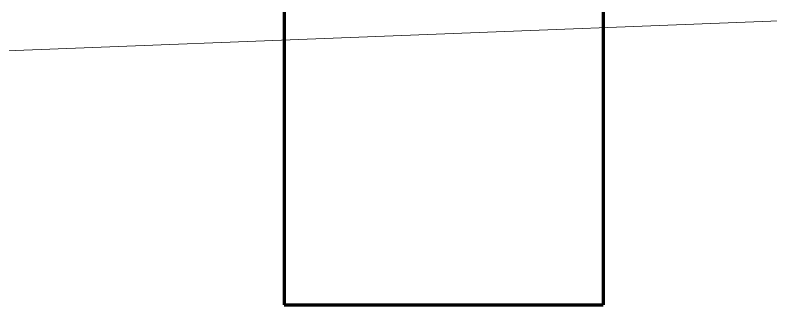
# Model space of a CAD drawing. Header units: millimetres. Extents: x 0 to 2382, y 0 to 420.
# Drawn here: x 176.54 to 190.76, y 210 to 215.45 of the extents above; entities that cross this region are included whole.
import ezdxf

# ---------------------------------------------------------------- set-up
doc = ezdxf.new("R2010")
doc.units = ezdxf.units.MM
doc.linetypes.add('IRAM-E-TRAZOS', pattern=[5, 4, -1])
for name, color, linetype, lineweight in [('01-VISIBLE', 7, 'CONTINUOUS', 70), ('02-OCULTA', 4, 'IRAM-E-TRAZOS', 35), ('08-FINA', 5, 'CONTINUOUS', 18)]:
    doc.layers.add(name, color=color, linetype=linetype, lineweight=lineweight)

msp = doc.modelspace()

# ---------------------------------------------------------------- linework, layer by layer
at = {"layer": '01-VISIBLE'}
msp.add_line((181.6, 210), (187.6, 210), dxfattribs=at)
for points in [[(181.6, 215.5), (181.6, 215.4), (181.6, 215.3), (181.6, 215.2), (181.6, 215.1), (181.6, 215), (181.6, 214.9), (181.6, 214.8), (181.6, 214.7), (181.6, 214.6), (181.6, 214.5), (181.6, 214.4), (181.6, 214.3), (181.6, 214.2), (181.6, 214.1), (181.6, 214), (181.6, 213.9), (181.6, 213.8), (181.6, 213.7), (181.6, 213.6), (181.6, 213.5), (181.6, 213.4), (181.6, 213.3), (181.6, 213.2), (181.6, 213.1), (181.6, 213), (181.6, 212.9), (181.6, 212.8), (181.6, 212.7), (181.6, 212.6), (181.6, 212.5), (181.6, 212.4), (181.6, 212.3), (181.6, 212.2), (181.6, 212.1), (181.6, 212), (181.6, 211.9), (181.6, 211.8), (181.6, 211.7), (181.6, 211.6), (181.6, 211.5), (181.6, 211.4), (181.6, 211.3), (181.6, 211.2), (181.6, 211.1), (181.6, 211), (181.6, 210.9), (181.6, 210.8), (181.6, 210.7), (181.6, 210.6), (181.6, 210.5), (181.6, 210.4), (181.6, 210.3), (181.6, 210.2), (181.6, 210.1), (181.6, 210)], [(187.6, 215.5), (187.6, 215.4), (187.6, 215.3), (187.6, 215.2), (187.6, 215.1), (187.6, 215), (187.6, 214.9), (187.6, 214.8), (187.6, 214.7), (187.6, 214.6), (187.6, 214.5), (187.6, 214.4), (187.6, 214.3), (187.6, 214.2), (187.6, 214.1), (187.6, 214), (187.6, 213.9), (187.6, 213.8), (187.6, 213.7), (187.6, 213.6), (187.6, 213.5), (187.6, 213.4), (187.6, 213.3), (187.6, 213.2), (187.6, 213.1), (187.6, 213), (187.6, 212.9), (187.6, 212.8), (187.6, 212.7), (187.6, 212.6), (187.6, 212.5), (187.6, 212.4), (187.6, 212.3), (187.6, 212.2), (187.6, 212.1), (187.6, 212), (187.6, 211.9), (187.6, 211.8), (187.6, 211.7), (187.6, 211.6), (187.6, 211.5), (187.6, 211.4), (187.6, 211.3), (187.6, 211.2), (187.6, 211.1), (187.6, 211), (187.6, 210.9), (187.6, 210.8), (187.6, 210.7), (187.6, 210.6), (187.6, 210.5), (187.6, 210.4), (187.6, 210.3), (187.6, 210.2), (187.6, 210.1), (187.6, 210)]]:
    msp.add_lwpolyline(points, dxfattribs=at)
at = {"layer": '02-OCULTA'}
for points in [[(181.6, 210), (181.6, 210.1), (181.6, 210.2), (181.6, 210.3), (181.6, 210.4), (181.6, 210.5), (181.6, 210.6), (181.6, 210.7), (181.6, 210.8), (181.6, 210.9), (181.6, 211), (181.6, 211.1), (181.6, 211.2), (181.6, 211.3), (181.6, 211.4), (181.6, 211.5), (181.6, 211.6), (181.6, 211.7), (181.6, 211.8), (181.6, 211.9), (181.6, 212), (181.6, 212.1), (181.6, 212.2), (181.6, 212.3), (181.6, 212.4), (181.6, 212.5), (181.6, 212.6), (181.6, 212.7), (181.6, 212.8), (181.6, 212.9), (181.6, 213), (181.6, 213.1), (181.6, 213.2), (181.6, 213.3), (181.6, 213.4), (181.6, 213.5), (181.6, 213.6), (181.6, 213.7), (181.6, 213.8), (181.6, 213.9), (181.6, 214), (181.6, 214.1), (181.6, 214.2), (181.6, 214.3), (181.6, 214.4), (181.6, 214.5), (181.6, 214.6), (181.6, 214.7), (181.6, 214.8), (181.6, 214.9), (181.6, 215), (181.6, 215.1), (181.6, 215.2), (181.6, 215.3), (181.6, 215.4), (181.6, 215.5)], [(187.6, 210), (187.6, 210.1), (187.6, 210.2), (187.6, 210.3), (187.6, 210.4), (187.6, 210.5), (187.6, 210.6), (187.6, 210.7), (187.6, 210.8), (187.6, 210.9), (187.6, 211), (187.6, 211.1), (187.6, 211.2), (187.6, 211.3), (187.6, 211.4), (187.6, 211.5), (187.6, 211.6), (187.6, 211.7), (187.6, 211.8), (187.6, 211.9), (187.6, 212), (187.6, 212.1), (187.6, 212.2), (187.6, 212.3), (187.6, 212.4), (187.6, 212.5), (187.6, 212.6), (187.6, 212.7), (187.6, 212.8), (187.6, 212.9), (187.6, 213), (187.6, 213.1), (187.6, 213.2), (187.6, 213.3), (187.6, 213.4), (187.6, 213.5), (187.6, 213.6), (187.6, 213.7), (187.6, 213.8), (187.6, 213.9), (187.6, 214), (187.6, 214.1), (187.6, 214.2), (187.6, 214.3), (187.6, 214.4), (187.6, 214.5), (187.6, 214.6), (187.6, 214.7), (187.6, 214.8), (187.6, 214.9), (187.6, 215), (187.6, 215.1), (187.6, 215.2), (187.6, 215.3), (187.6, 215.4), (187.6, 215.5)]]:
    msp.add_lwpolyline(points, dxfattribs=at)
at = {"layer": '08-FINA'}
msp.add_line((204.003, 215.845), (156.5, 214), dxfattribs=at)

doc.saveas('drawing.dxf')
